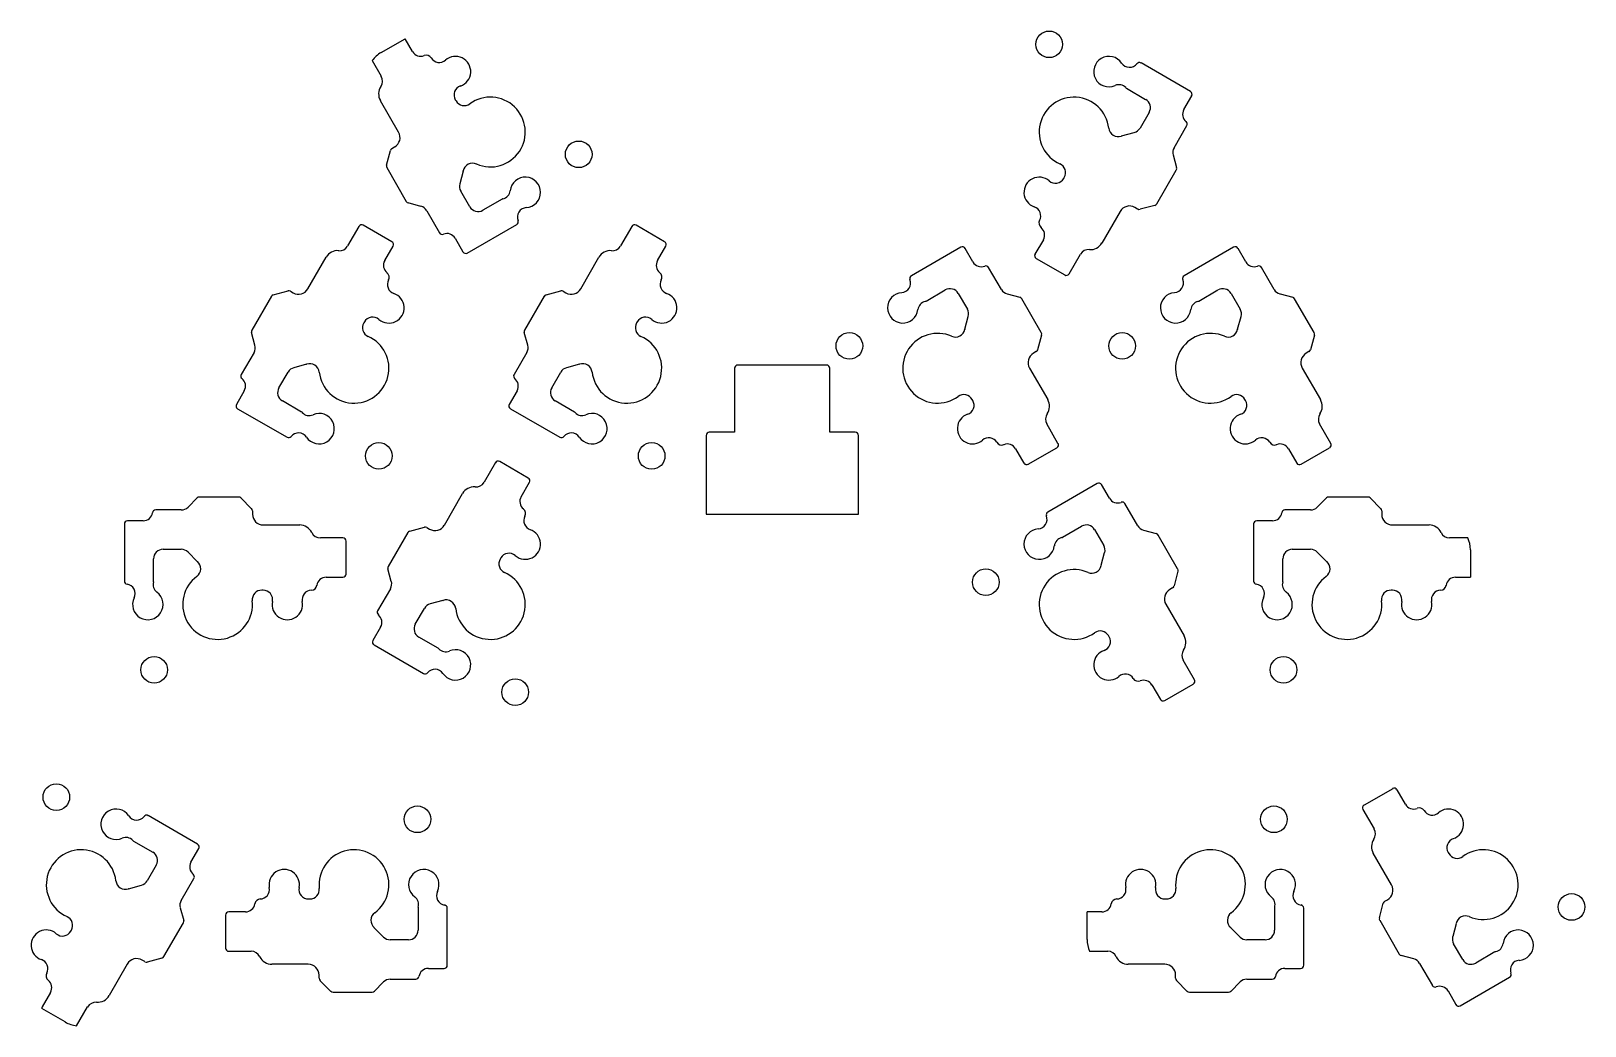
# Model space of a CAD drawing. Header units: millimetres. Extents: x 195 to 317, y -160 to -82.
import ezdxf

# ---------------------------------------------------------------- set-up
doc = ezdxf.new("R2010")
doc.units = ezdxf.units.MM

msp = doc.modelspace()

# ---------------------------------------------------------------- linework, layer by layer
for p, q in [((222.39, -83.49), (224.27, -82.41)), ((224.86, -83.42), (224.27, -82.41)), ((221.69, -84.13), (222.4, -85.37)), ((286.17, -86.57), (282.28, -84.32)), ((281.13, -86.31), (282.64, -87.19)), ((285.65, -87.98), (286.27, -86.91)), ((223.77, -89.78), (222.33, -87.29)), ((228.23, -87.22), (228.29, -87.31)), ((282.92, -88.21), (282.2, -89.45)), ((284.88, -91), (285.89, -89.26)), ((280.74, -90.07), (281.74, -89.8)), ((222.81, -92.38), (223.12, -91.22)), ((223.24, -91.07), (223.45, -90.94)), ((284.81, -91.57), (285.08, -92.57)), ((222.84, -92.57), (224.37, -95.23)), ((228.86, -92.85), (228.59, -93.85)), ((283.51, -95.43), (285.05, -92.76)), ((276.18, -93.43), (276.23, -93.34)), ((225.52, -95.62), (224.52, -95.35)), ((229.38, -95.66), (228.66, -94.42)), ((231.92, -95.06), (230.41, -95.93)), ((225.98, -95.97), (226.99, -97.71)), ((280.63, -96.02), (279.2, -98.51)), ((282.01, -95.83), (281.8, -95.7)), ((283.36, -95.54), (282.2, -95.85)), ((220.64, -97.2), (219.75, -98.74)), ((223.23, -98.41), (220.98, -97.11)), ((229.18, -99.3), (233.07, -97.05)), ((242.14, -97.2), (241.25, -98.74)), ((244.73, -98.41), (242.48, -97.11)), ((222.67, -99.89), (223.33, -98.75)), ((228.22, -98.14), (228.83, -99.21)), ((244.17, -99.89), (244.83, -98.75)), ((268.07, -98.84), (264.18, -101.09)), ((269.03, -100), (268.42, -98.93)), ((274.58, -98.25), (273.92, -99.39)), ((289.57, -98.84), (285.68, -101.09)), ((290.53, -100), (289.92, -98.93)), ((216.62, -102.12), (218.05, -99.63)), ((238.12, -102.12), (239.55, -99.63)), ((274.02, -99.73), (276.27, -101.03)), ((276.61, -100.94), (277.5, -99.4)), ((271.27, -102.17), (270.26, -100.43)), ((292.77, -102.17), (291.76, -100.43)), ((213.74, -102.71), (212.2, -105.38)), ((213.89, -102.6), (215.05, -102.29)), ((215.24, -102.31), (215.45, -102.44)), ((235.24, -102.71), (233.7, -105.38)), ((235.39, -102.6), (236.55, -102.29)), ((236.74, -102.31), (236.95, -102.44)), ((265.33, -103.08), (266.84, -102.21)), ((267.87, -102.48), (268.59, -103.72)), ((271.73, -102.52), (272.73, -102.79)), ((286.83, -103.08), (288.34, -102.21)), ((289.37, -102.48), (290.09, -103.72)), ((293.23, -102.52), (294.23, -102.79)), ((274.41, -105.57), (272.88, -102.91)), ((295.91, -105.57), (294.38, -102.91)), ((221.07, -104.71), (221.02, -104.8)), ((242.57, -104.71), (242.52, -104.8)), ((268.39, -105.29), (268.66, -104.29)), ((289.89, -105.29), (290.16, -104.29)), ((212.44, -106.57), (212.17, -105.57)), ((233.94, -106.57), (233.67, -105.57)), ((274.44, -105.76), (274.13, -106.92)), ((295.94, -105.76), (295.63, -106.92)), ((212.37, -107.14), (211.36, -108.88)), ((233.87, -107.14), (232.86, -108.88)), ((274.01, -107.07), (273.8, -107.2)), ((295.51, -107.07), (295.3, -107.2)), ((214.33, -109.93), (215.05, -108.69)), ((216.51, -108.07), (215.51, -108.34)), ((235.83, -109.93), (236.55, -108.69)), ((238.01, -108.07), (237.01, -108.34)), ((250.25, -108.38), (250.25, -113.43)), ((257.5, -108.13), (250.5, -108.13)), ((257.75, -113.43), (257.75, -108.38)), ((273.48, -108.36), (274.92, -110.85)), ((294.98, -108.36), (296.42, -110.85)), ((211.6, -110.16), (210.98, -111.23)), ((233.1, -110.16), (232.48, -111.23)), ((216.12, -111.83), (214.61, -110.95)), ((237.62, -111.83), (236.11, -110.95)), ((269.02, -110.92), (268.96, -110.83)), ((290.52, -110.92), (290.46, -110.83)), ((211.08, -111.57), (214.97, -113.82)), ((232.58, -111.57), (236.47, -113.82)), ((248, -113.68), (248, -119.89)), ((250.25, -113.43), (248.25, -113.43)), ((259.75, -113.43), (257.75, -113.43)), ((260, -119.89), (260, -113.68)), ((275.73, -114.31), (274.85, -112.77)), ((297.23, -114.31), (296.35, -112.77)), ((272.39, -114.72), (273.05, -115.86)), ((273.39, -115.95), (275.64, -114.65)), ((293.89, -114.72), (294.55, -115.86)), ((294.89, -115.95), (297.14, -114.65)), ((231.39, -115.82), (230.5, -117.36)), ((233.98, -117.03), (231.73, -115.73)), ((233.42, -118.51), (234.08, -117.37)), ((278.82, -117.46), (274.93, -119.71)), ((279.78, -118.62), (279.17, -117.55)), ((207.17, -119.33), (207.9, -118.6)), ((211.15, -118.53), (208.07, -118.53)), ((211.33, -118.6), (212.18, -119.45)), ((227.37, -120.74), (228.8, -118.25)), ((296.17, -119.33), (296.9, -118.6)), ((300.15, -118.53), (297.07, -118.53)), ((300.33, -118.6), (301.18, -119.45)), ((206.64, -119.55), (204.62, -119.55)), ((212.25, -119.62), (212.25, -119.88)), ((248, -119.89), (260, -119.89)), ((282.02, -120.79), (281.01, -119.05)), ((295.64, -119.55), (293.62, -119.55)), ((301.25, -119.62), (301.25, -119.88)), ((202.15, -120.65), (202.15, -125.15)), ((203.64, -120.4), (202.4, -120.4)), ((213.1, -120.72), (215.97, -120.72)), ((224.64, -121.22), (225.8, -120.91)), ((225.99, -120.93), (226.2, -121.06)), ((276.08, -121.7), (277.59, -120.83)), ((278.62, -121.1), (279.34, -122.34)), ((282.48, -121.14), (283.48, -121.41)), ((291.15, -120.65), (291.15, -125.15)), ((292.64, -120.4), (291.4, -120.4)), ((302.1, -120.72), (304.98, -120.72)), ((219.38, -121.75), (217.6, -121.75)), ((219.62, -124.6), (219.62, -122)), ((224.49, -121.33), (222.95, -124)), ((285.16, -124.19), (283.63, -121.53)), ((308.03, -121.75), (306.6, -121.75)), ((204.45, -125.15), (204.45, -123.4)), ((205.2, -122.65), (206.64, -122.65)), ((207.9, -123.6), (207.17, -122.87)), ((231.82, -123.33), (231.77, -123.42)), ((279.14, -123.91), (279.41, -122.91)), ((293.45, -125.15), (293.45, -123.4)), ((294.2, -122.65), (295.64, -122.65)), ((296.9, -123.6), (296.17, -122.87)), ((308.23, -122.68), (308.23, -124.85)), ((218.06, -124.85), (219.38, -124.85)), ((223.19, -125.19), (222.92, -124.19)), ((285.19, -124.38), (284.88, -125.54)), ((307.06, -124.85), (308.23, -124.85)), ((213.09, -125.88), (212.98, -125.88)), ((223.12, -125.76), (222.11, -127.5)), ((284.76, -125.69), (284.55, -125.82)), ((302.09, -125.88), (301.98, -125.88)), ((225.08, -128.55), (225.8, -127.31)), ((227.26, -126.69), (226.26, -126.96)), ((284.23, -126.98), (285.67, -129.47)), ((222.35, -128.78), (221.73, -129.85)), ((226.87, -130.45), (225.36, -129.57)), ((279.77, -129.54), (279.71, -129.45)), ((221.83, -130.19), (225.72, -132.44)), ((286.48, -132.93), (285.6, -131.39)), ((283.14, -133.34), (283.8, -134.48)), ((284.14, -134.57), (286.39, -133.27)), ((302.11, -141.52), (299.86, -142.82)), ((303.11, -142.74), (302.45, -141.61)), ((299.77, -143.16), (300.65, -144.69)), ((207.92, -145.89), (204.03, -143.64)), ((202.88, -145.64), (204.39, -146.51)), ((207.4, -147.31), (208.02, -146.24)), ((302.02, -149.1), (300.58, -146.61)), ((306.48, -146.54), (306.54, -146.63)), ((204.67, -147.54), (203.95, -148.78)), ((202.49, -149.4), (203.49, -149.13)), ((206.63, -150.33), (207.64, -148.59)), ((216.66, -150.21), (216.77, -150.21)), ((284.16, -150.21), (284.27, -150.21)), ((301.06, -151.7), (301.37, -150.54)), ((301.49, -150.39), (301.7, -150.27)), ((206.56, -150.9), (206.83, -151.9)), ((210.12, -151.48), (210.12, -154.08)), ((211.69, -151.23), (210.38, -151.23)), ((225.3, -150.93), (225.3, -152.68)), ((227.6, -155.43), (227.6, -150.93)), ((279.19, -151.23), (278.02, -151.23)), ((278.02, -153.4), (278.02, -151.23)), ((292.8, -150.93), (292.8, -152.68)), ((295.1, -155.43), (295.1, -150.93)), ((197.93, -152.75), (197.98, -152.66)), ((205.26, -154.75), (206.8, -152.09)), ((221.85, -152.48), (222.58, -153.21)), ((289.35, -152.48), (290.08, -153.21)), ((301.09, -151.89), (302.62, -154.56)), ((307.11, -152.17), (306.84, -153.17)), ((224.55, -153.43), (223.11, -153.43)), ((292.05, -153.43), (290.61, -153.43)), ((307.63, -154.98), (306.91, -153.74)), ((202.38, -155.34), (200.95, -157.83)), ((203.76, -155.15), (203.55, -155.03)), ((205.11, -154.87), (203.95, -155.18)), ((210.38, -154.33), (212.15, -154.33)), ((216.65, -155.36), (213.78, -155.36)), ((278.22, -154.33), (279.65, -154.33)), ((284.15, -155.36), (281.27, -155.36)), ((303.77, -154.94), (302.77, -154.67)), ((304.23, -155.29), (305.24, -157.03)), ((310.17, -154.38), (308.66, -155.26)), ((217.5, -156.46), (217.5, -156.21)), ((218.42, -157.49), (217.57, -156.64)), ((223.11, -156.53), (225.12, -156.53)), ((226.11, -155.68), (227.35, -155.68)), ((285, -156.46), (285, -156.21)), ((285.92, -157.49), (285.07, -156.64)), ((290.61, -156.53), (292.62, -156.53)), ((293.61, -155.68), (294.85, -155.68)), ((307.43, -158.62), (311.32, -156.37)), ((196.33, -157.57), (195.67, -158.71)), ((218.6, -157.56), (221.68, -157.56)), ((222.58, -156.75), (221.85, -157.49)), ((286.1, -157.56), (289.18, -157.56)), ((290.08, -156.75), (289.35, -157.49)), ((306.47, -157.46), (307.08, -158.53)), ((197.49, -159.9), (195.64, -158.84)), ((198.39, -160.22), (199.25, -158.72))]:
    msp.add_line(p, q)
for centre in [(275.04, -82.85), (237.96, -91.52), (259.29, -106.62), (280.79, -106.62), (222.21, -115.29), (243.71, -115.29), (270.04, -125.24), (204.5, -132.15), (293.5, -132.15), (232.96, -133.91), (196.79, -142.18), (225.25, -143.93), (292.75, -143.93), (316.21, -150.84)]:
    msp.add_circle(centre, 1.05)
for centre, radius, start, end in [((223.52, -85.44), 2.25, 120.0006, 144.4565), ((225.51, -83.04), 0.75, 210, 291.6145), ((225.95, -84.16), 0.45, 31.8377, 111.6145), ((226.97, -83.53), 0.75, 211.8377, 311.106), ((228.25, -85), 1.2, 288.9125, 131.0871), ((279.75, -85), 1.2, 33.7901, 293.5189), ((281.37, -83.91), 0.75, 213.7901, 321.4018), ((282.15, -84.54), 0.25, 60, 141.4018), ((221.75, -85.75), 0.75, 325.5176, 30), ((223.24, -86.76), 1.05, 145.5028, 210), ((228.88, -86.84), 0.75, 108.9125, 210), ((280.53, -86.78), 0.75, 43.6147, 113.5041), ((281.25, -86.1), 0.25, 223.6147, 240), ((286.05, -86.79), 0.25, 330, 60), ((228.94, -86.93), 0.75, 210, 306.1506), ((231, -89.76), 2.75, 246.4051, 126.1506), ((277, -89.76), 2.75, 6.4051, 246.1506), ((282.27, -87.84), 0.75, 330, 60), ((286.3, -88.36), 0.75, 150, 231.3731), ((285.67, -89.14), 0.25, 330, 51.3731), ((223.03, -90.2), 0.85, 300, 30), ((280.48, -89.37), 0.75, 186.4199, 289.2931), ((280.81, -90.31), 0.25, 105, 109.2931), ((281.55, -89.08), 0.75, 285, 330), ((223.36, -91.28), 0.25, 120, 165), ((285.53, -91.38), 0.75, 150, 195), ((223.05, -92.44), 0.25, 165, 210), ((229.6, -92.97), 0.75, 66.4199, 169.2931), ((228.62, -92.78), 0.25, 345, 349.2931), ((275.58, -92.96), 0.75, 330, 66.1506), ((284.84, -92.64), 0.25, 330, 15), ((229.31, -94.04), 0.75, 165, 210), ((233.75, -94.52), 1.2, 273.7901, 173.5189), ((274.25, -94.52), 1.2, 48.9125, 251.0871), ((275.53, -93.05), 0.75, 228.9125, 330), ((224.59, -95.11), 0.25, 210, 255), ((232.05, -95.27), 0.25, 103.6147, 120), ((231.81, -94.3), 0.75, 283.6147, 353.5041), ((283.3, -95.3), 0.25, 285, 330), ((225.33, -96.34), 0.75, 30, 75), ((230.03, -95.28), 0.75, 210, 300), ((232.95, -96.83), 0.25, 300, 21.4018), ((233.88, -96.47), 0.75, 93.7901, 201.4018), ((273.62, -96.37), 0.75, 331.8377, 71.106), ((274.68, -96.93), 0.45, 151.8377, 231.6145), ((281.37, -96.44), 0.85, 60, 150), ((282.14, -95.61), 0.25, 240, 285), ((220.86, -97.33), 0.25, 60, 150), ((227.2, -97.58), 0.25, 210, 291.3731), ((227.57, -98.51), 0.75, 30, 111.3731), ((242.36, -97.33), 0.25, 60, 150), ((273.93, -97.88), 0.75, 330, 51.6145), ((218.96, -100.16), 1.05, 85.5028, 150), ((219.1, -98.37), 0.75, 265.5176, 330), ((223.11, -98.63), 0.25, 330, 60), ((240.46, -100.16), 1.05, 85.5028, 150), ((240.6, -98.37), 0.75, 265.5176, 330), ((244.61, -98.63), 0.25, 330, 60), ((268.2, -99.06), 0.25, 30, 120), ((278.15, -99.77), 0.75, 85.5176, 150), ((278.29, -97.98), 1.05, 265.5028, 330), ((289.7, -99.06), 0.25, 30, 120), ((223.32, -100.26), 0.75, 150, 231.6145), ((229.05, -99.08), 0.25, 210, 300), ((244.82, -100.26), 0.75, 150, 231.6145), ((269.68, -99.63), 0.75, 210, 291.3731), ((270.05, -100.56), 0.25, 30, 111.3731), ((274.14, -99.51), 0.25, 150, 240), ((291.18, -99.63), 0.75, 210, 291.3731), ((291.55, -100.56), 0.25, 30, 111.3731), ((222.57, -101.21), 0.45, 331.8377, 51.6145), ((223.63, -101.77), 0.75, 151.8377, 251.106), ((244.07, -101.21), 0.45, 331.8377, 51.6145), ((245.13, -101.77), 0.75, 151.8377, 251.106), ((263.37, -101.67), 0.75, 273.7901, 21.4018), ((264.3, -101.31), 0.25, 120, 201.4018), ((276.39, -100.81), 0.25, 240, 330), ((284.87, -101.67), 0.75, 273.7901, 21.4018), ((285.8, -101.31), 0.25, 120, 201.4018), ((213.95, -102.84), 0.25, 105, 150), ((215.11, -102.53), 0.25, 60, 105), ((215.88, -101.7), 0.85, 240, 330), ((223, -103.62), 1.2, 228.9125, 71.0871), ((235.45, -102.84), 0.25, 105, 150), ((236.61, -102.53), 0.25, 60, 105), ((237.38, -101.7), 0.85, 240, 330), ((244.5, -103.62), 1.2, 228.9125, 71.0871), ((263.5, -103.62), 1.2, 93.7901, 353.5189), ((267.22, -102.86), 0.75, 30, 120), ((271.92, -101.8), 0.75, 210, 255), ((272.66, -103.03), 0.25, 30, 75), ((285, -103.62), 1.2, 93.7901, 353.5189), ((288.72, -102.86), 0.75, 30, 120), ((293.42, -101.8), 0.75, 210, 255), ((294.16, -103.03), 0.25, 30, 75), ((265.44, -103.84), 0.75, 103.6147, 173.5041), ((265.2, -102.87), 0.25, 283.6147, 300), ((267.94, -104.1), 0.75, 345, 30), ((286.94, -103.84), 0.75, 103.6147, 173.5041), ((286.7, -102.87), 0.25, 283.6147, 300), ((289.44, -104.1), 0.75, 345, 30), ((221.67, -105.18), 0.75, 150, 246.1506), ((221.72, -105.09), 0.75, 48.9125, 150), ((243.17, -105.18), 0.75, 150, 246.1506), ((243.22, -105.09), 0.75, 48.9125, 150), ((267.65, -105.17), 0.75, 246.4199, 349.2931), ((268.63, -105.36), 0.25, 165, 169.2931), ((289.15, -105.17), 0.75, 246.4199, 349.2931), ((290.13, -105.36), 0.25, 165, 169.2931), ((212.41, -105.5), 0.25, 150, 195), ((220.25, -108.38), 2.75, 186.4051, 66.1506), ((233.91, -105.5), 0.25, 150, 195), ((241.75, -108.38), 2.75, 186.4051, 66.1506), ((266.25, -108.38), 2.75, 66.4051, 306.1506), ((274.2, -105.7), 0.25, 345, 30), ((287.75, -108.38), 2.75, 66.4051, 306.1506), ((295.7, -105.7), 0.25, 345, 30), ((211.72, -106.76), 0.75, 330, 15), ((233.22, -106.76), 0.75, 330, 15), ((274.22, -107.94), 0.85, 120, 210), ((273.89, -106.86), 0.25, 300, 345), ((295.72, -107.94), 0.85, 120, 210), ((295.39, -106.86), 0.25, 300, 345), ((211.58, -109), 0.25, 150, 231.3731), ((215.7, -109.06), 0.75, 105, 150), ((216.44, -107.83), 0.25, 285, 289.2931), ((216.77, -108.77), 0.75, 6.4199, 109.2931), ((233.08, -109), 0.25, 150, 231.3731), ((237.2, -109.06), 0.75, 105, 150), ((237.94, -107.83), 0.25, 285, 289.2931), ((238.27, -108.77), 0.75, 6.4199, 109.2931), ((250.5, -108.38), 0.25, 90, 180), ((257.5, -108.38), 0.25, 360, 90), ((210.95, -109.78), 0.75, 330, 51.3731), ((214.98, -110.3), 0.75, 150, 240), ((232.45, -109.78), 0.75, 330, 51.3731), ((236.48, -110.3), 0.75, 150, 240), ((211.2, -111.35), 0.25, 150, 240), ((232.7, -111.35), 0.25, 150, 240), ((268.31, -111.21), 0.75, 30, 126.1506), ((268.37, -111.3), 0.75, 288.9125, 30), ((274.01, -111.38), 1.05, 325.5028, 30), ((289.81, -111.21), 0.75, 30, 126.1506), ((289.87, -111.3), 0.75, 288.9125, 30), ((295.51, -111.38), 1.05, 325.5028, 30), ((216, -112.04), 0.25, 43.6147, 60), ((216.72, -111.36), 0.75, 223.6147, 293.5041), ((217.5, -113.14), 1.2, 213.7901, 113.5189), ((237.5, -112.04), 0.25, 43.6147, 60), ((238.22, -111.36), 0.75, 223.6147, 293.5041), ((239, -113.14), 1.2, 213.7901, 113.5189), ((269, -113.14), 1.2, 108.9125, 311.0871), ((275.5, -112.39), 0.75, 145.5176, 210), ((290.5, -113.14), 1.2, 108.9125, 311.0871), ((297, -112.39), 0.75, 145.5176, 210), ((215.1, -113.6), 0.25, 240, 321.4018), ((215.88, -114.23), 0.75, 33.7901, 141.4018), ((236.6, -113.6), 0.25, 240, 321.4018), ((237.38, -114.23), 0.75, 33.7901, 141.4018), ((248.25, -113.68), 0.25, 90, 180), ((259.75, -113.68), 0.25, 360, 90), ((270.28, -114.61), 0.75, 31.8377, 131.106), ((291.78, -114.61), 0.75, 31.8377, 131.106), ((271.3, -113.98), 0.45, 211.8377, 291.6145), ((271.74, -115.1), 0.75, 30, 111.6145), ((275.52, -114.43), 0.25, 300, 30), ((292.8, -113.98), 0.45, 211.8377, 291.6145), ((293.24, -115.1), 0.75, 30, 111.6145), ((297.02, -114.43), 0.25, 300, 30), ((231.61, -115.95), 0.25, 60, 150), ((273.27, -115.73), 0.25, 210, 300), ((294.77, -115.73), 0.25, 210, 300), ((229.85, -116.99), 0.75, 265.5176, 330), ((233.86, -117.25), 0.25, 330, 60), ((278.95, -117.68), 0.25, 30, 120), ((208.07, -118.78), 0.25, 90, 135), ((211.15, -118.78), 0.25, 45, 90), ((229.71, -118.78), 1.05, 85.5028, 150), ((234.07, -118.88), 0.75, 150, 231.6145), ((280.43, -118.25), 0.75, 210, 291.3731), ((297.07, -118.78), 0.25, 90, 135), ((300.15, -118.78), 0.25, 45, 90), ((203.64, -119.65), 0.75, 270, 351.3731), ((204.62, -119.8), 0.25, 90, 171.3731), ((206.64, -118.8), 0.75, 270, 315), ((212, -119.62), 0.25, 0, 45), ((213.1, -119.88), 0.85, 180, 270), ((233.32, -119.83), 0.45, 331.8377, 51.6145), ((275.05, -119.93), 0.25, 120, 201.4018), ((280.8, -119.18), 0.25, 30, 111.3731), ((292.64, -119.65), 0.75, 270, 351.3731), ((293.62, -119.8), 0.25, 90, 171.3731), ((295.64, -118.8), 0.75, 270, 315), ((301, -119.62), 0.25, 0, 45), ((302.1, -119.88), 0.85, 180, 270), ((202.4, -120.65), 0.25, 90, 180), ((215.97, -121.78), 1.05, 25.5028, 90), ((224.7, -121.46), 0.25, 105, 150), ((225.86, -121.15), 0.25, 60, 105), ((226.63, -120.32), 0.85, 240, 330), ((233.75, -122.24), 1.2, 228.9125, 71.0871), ((234.38, -120.39), 0.75, 151.8377, 251.106), ((274.25, -122.24), 1.2, 93.7901, 353.5189), ((274.12, -120.29), 0.75, 273.7901, 21.4018), ((277.97, -121.48), 0.75, 30, 120), ((282.67, -120.42), 0.75, 210, 255), ((291.4, -120.65), 0.25, 90, 180), ((304.98, -121.78), 1.05, 25.5028, 90), ((217.6, -121), 0.75, 205.5176, 270), ((219.38, -122), 0.25, 0, 90), ((276.19, -122.46), 0.75, 103.6147, 173.5041), ((275.95, -121.49), 0.25, 283.6147, 300), ((278.69, -122.72), 0.75, 345, 30), ((283.41, -121.65), 0.25, 30, 75), ((306.6, -121), 0.75, 205.5176, 270), ((305.98, -122.68), 2.25, 0, 24.4493), ((205.2, -123.4), 0.75, 90, 180), ((206.64, -123.4), 0.75, 45, 90), ((207.42, -124.18), 0.75, 306.4199, 49.2931), ((208.07, -123.42), 0.25, 225, 229.2931), ((232.42, -123.8), 0.75, 150, 246.1506), ((232.47, -123.71), 0.75, 48.9125, 150), ((294.2, -123.4), 0.75, 90, 180), ((295.64, -123.4), 0.75, 45, 90), ((296.42, -124.18), 0.75, 306.4199, 49.2931), ((297.07, -123.42), 0.25, 225, 229.2931), ((209.5, -127), 2.75, 126.4051, 6.1506), ((218.06, -125.6), 0.75, 90, 171.6145), ((219.38, -124.6), 0.25, 270, 0), ((223.16, -124.12), 0.25, 150, 195), ((231, -127), 2.75, 186.4051, 66.1506), ((277, -127), 2.75, 66.4051, 306.1506), ((278.4, -123.79), 0.75, 246.4199, 349.2931), ((279.38, -123.98), 0.25, 165, 169.2931), ((284.95, -124.32), 0.25, 345, 30), ((298.5, -127), 2.75, 126.4051, 6.1506), ((307.06, -125.6), 0.75, 90, 171.6145), ((202.4, -125.15), 0.25, 180, 261.4018), ((202.25, -126.14), 0.75, 333.7901, 81.4018), ((204, -127), 1.2, 153.7901, 53.5189), ((205.16, -125.43), 0.75, 163.6147, 233.5041), ((204.2, -125.15), 0.25, 343.6147, 360), ((212.98, -126.62), 0.75, 90, 186.1506), ((213.09, -126.62), 0.75, 348.9125, 90), ((216.91, -126.62), 0.75, 91.8377, 191.106), ((216.88, -125.42), 0.45, 271.8377, 351.6145), ((222.47, -125.38), 0.75, 330, 15), ((284.97, -126.56), 0.85, 120, 210), ((284.64, -125.48), 0.25, 300, 345), ((291.4, -125.15), 0.25, 180, 261.4018), ((291.25, -126.14), 0.75, 333.7901, 81.4018), ((293, -127), 1.2, 153.7901, 53.5189), ((294.16, -125.43), 0.75, 163.6147, 233.5041), ((293.2, -125.15), 0.25, 343.6147, 360), ((301.98, -126.62), 0.75, 90, 186.1506), ((302.09, -126.62), 0.75, 348.9125, 90), ((305.91, -126.62), 0.75, 91.8377, 191.106), ((305.88, -125.42), 0.45, 271.8377, 351.6145), ((215, -127), 1.2, 168.9125, 11.0871), ((226.45, -127.68), 0.75, 105, 150), ((227.19, -126.45), 0.25, 285, 289.2931), ((227.52, -127.39), 0.75, 6.4199, 109.2931), ((304, -127), 1.2, 168.9125, 11.0871), ((222.33, -127.62), 0.25, 150, 231.3731), ((221.7, -128.4), 0.75, 330, 51.3731), ((225.73, -128.92), 0.75, 150, 240), ((279.06, -129.83), 0.75, 30, 126.1506), ((279.12, -129.92), 0.75, 288.9125, 30), ((284.76, -130), 1.05, 325.5028, 30), ((221.95, -129.97), 0.25, 150, 240), ((226.75, -130.66), 0.25, 43.6147, 60), ((227.47, -129.98), 0.75, 223.6147, 293.5041), ((228.25, -131.76), 1.2, 213.7901, 113.5189), ((279.75, -131.76), 1.2, 108.9125, 311.0871), ((286.25, -131.01), 0.75, 145.5176, 210), ((226.63, -132.85), 0.75, 33.7901, 141.4018), ((225.85, -132.22), 0.25, 240, 321.4018), ((281.03, -133.23), 0.75, 31.8377, 131.106), ((282.05, -132.6), 0.45, 211.8377, 291.6145), ((282.49, -133.72), 0.75, 30, 111.6145), ((286.27, -133.05), 0.25, 300, 30), ((284.02, -134.35), 0.25, 210, 300), ((302.23, -141.73), 0.25, 30, 120), ((201.5, -144.32), 1.2, 33.7901, 293.5189), ((299.98, -143.03), 0.25, 120, 210), ((303.76, -142.37), 0.75, 210, 291.6145), ((304.2, -143.48), 0.45, 31.8377, 111.6145), ((305.22, -142.85), 0.75, 211.8377, 311.106), ((306.5, -144.32), 1.2, 288.9125, 131.0871), ((203.12, -143.24), 0.75, 213.7901, 321.4018), ((203.9, -143.86), 0.25, 60, 141.4018), ((202.28, -146.11), 0.75, 43.6147, 113.5041), ((203, -145.42), 0.25, 223.6147, 240), ((301.49, -146.09), 1.05, 145.5028, 210), ((300, -145.07), 0.75, 325.5176, 30), ((307.13, -146.17), 0.75, 108.9125, 210), ((198.75, -149.08), 2.75, 6.4051, 246.1506), ((204.02, -147.16), 0.75, 330, 60), ((207.8, -146.11), 0.25, 330, 60), ((220.25, -149.08), 2.75, 306.4051, 546.1506), ((287.75, -149.08), 2.75, 306.4051, 546.1506), ((307.19, -146.26), 0.75, 210, 306.1506), ((309.25, -149.08), 2.75, 246.4051, 126.1506), ((208.05, -147.68), 0.75, 150, 231.3731), ((214.75, -149.08), 1.2, 348.9125, 551.0871), ((225.75, -149.08), 1.2, 333.7901, 593.5189), ((282.25, -149.08), 1.2, 348.9125, 551.0871), ((293.25, -149.08), 1.2, 333.7901, 593.5189), ((202.23, -148.69), 0.75, 186.4199, 289.2931), ((202.56, -149.64), 0.25, 105, 109.2931), ((203.3, -148.4), 0.75, 285, 330), ((207.42, -148.46), 0.25, 330, 51.3731), ((212.84, -149.46), 0.75, 271.8377, 371.106), ((216.66, -149.46), 0.75, 168.9125, 270), ((216.77, -149.46), 0.75, 270, 366.1506), ((280.34, -149.46), 0.75, 271.8377, 371.106), ((284.16, -149.46), 0.75, 168.9125, 270), ((284.27, -149.46), 0.75, 270, 366.1506), ((301.28, -149.53), 0.85, 300, 30), ((207.28, -150.7), 0.75, 150, 195), ((211.69, -150.48), 0.75, 270, 351.6145), ((212.88, -150.66), 0.45, 91.8377, 171.6145), ((224.59, -150.65), 0.75, 343.6147, 413.5041), ((227.5, -149.95), 0.75, 153.7901, 261.4018), ((279.19, -150.48), 0.75, 270, 351.6145), ((280.38, -150.66), 0.45, 91.8377, 171.6145), ((292.09, -150.65), 0.75, 343.6147, 413.5041), ((295, -149.95), 0.75, 153.7901, 261.4018), ((301.61, -150.61), 0.25, 120, 165), ((197.33, -152.29), 0.75, 330, 66.1506), ((210.38, -151.48), 0.25, 90, 180), ((222.33, -151.9), 0.75, 126.4199, 229.2931), ((225.55, -150.93), 0.25, 523.6147, 540), ((227.35, -150.93), 0.25, 0, 81.4018), ((289.83, -151.9), 0.75, 126.4199, 229.2931), ((293.05, -150.93), 0.25, 523.6147, 540), ((294.85, -150.93), 0.25, 0, 81.4018), ((301.3, -151.77), 0.25, 165, 210), ((307.85, -152.29), 0.75, 66.4199, 169.2931), ((196, -153.85), 1.2, 48.9125, 251.0871), ((197.28, -152.38), 0.75, 228.9125, 330), ((206.59, -151.96), 0.25, 330, 15), ((221.68, -152.66), 0.25, 45, 49.2931), ((224.55, -152.68), 0.75, 270, 360), ((289.18, -152.66), 0.25, 45, 49.2931), ((292.05, -152.68), 0.75, 270, 360), ((306.87, -152.11), 0.25, 345, 349.2931), ((312, -153.85), 1.2, 273.7901, 173.5189), ((210.38, -154.08), 0.25, 180, 270), ((223.11, -152.68), 0.75, 225, 270), ((280.27, -153.4), 2.25, 180, 204.4493), ((290.61, -152.68), 0.75, 225, 270), ((307.56, -153.36), 0.75, 165, 210), ((310.06, -153.63), 0.75, 283.6147, 353.5041), ((195.37, -155.69), 0.75, 331.8377, 71.106), ((203.12, -155.76), 0.85, 60, 150), ((203.89, -154.94), 0.25, 240, 285), ((205.05, -154.63), 0.25, 285, 330), ((212.15, -155.08), 0.75, 25.5176, 90), ((213.78, -154.31), 1.05, 205.5028, 270), ((216.65, -156.21), 0.85, 0, 90), ((227.35, -155.43), 0.25, 270, 360), ((279.65, -155.08), 0.75, 25.5176, 90), ((281.27, -154.31), 1.05, 205.5028, 270), ((284.15, -156.21), 0.85, 0, 90), ((294.85, -155.43), 0.25, 270, 360), ((302.84, -154.43), 0.25, 210, 255), ((303.58, -155.66), 0.75, 30, 75), ((308.28, -154.61), 0.75, 210, 300), ((310.3, -154.6), 0.25, 103.6147, 120), ((312.13, -155.79), 0.75, 93.7901, 201.4018), ((196.43, -156.26), 0.45, 151.8377, 231.6145), ((195.68, -157.2), 0.75, 330, 51.6145), ((217.75, -156.46), 0.25, 180, 225), ((223.11, -157.28), 0.75, 90, 135), ((225.12, -156.28), 0.25, 270, 351.3731), ((226.11, -156.43), 0.75, 90, 171.3731), ((285.25, -156.46), 0.25, 180, 225), ((290.61, -157.28), 0.75, 90, 135), ((292.62, -156.28), 0.25, 270, 351.3731), ((293.61, -156.43), 0.75, 90, 171.3731), ((311.2, -156.16), 0.25, 300, 21.4018), ((200.04, -157.3), 1.05, 265.5028, 330), ((218.6, -157.31), 0.25, 225, 270), ((221.68, -157.31), 0.25, 270, 315), ((286.1, -157.31), 0.25, 225, 270), ((289.18, -157.31), 0.25, 270, 315), ((305.45, -156.91), 0.25, 210, 291.3731), ((305.82, -157.84), 0.75, 30, 111.3731), ((195.89, -158.84), 0.25, 150, 180.0581), ((199.9, -159.1), 0.75, 85.5176, 150), ((307.3, -158.41), 0.25, 210, 300), ((198.75, -157.72), 2.52, 239.9994, 261.6882)]:
    msp.add_arc(centre, radius, start, end)

doc.saveas('drawing.dxf')
